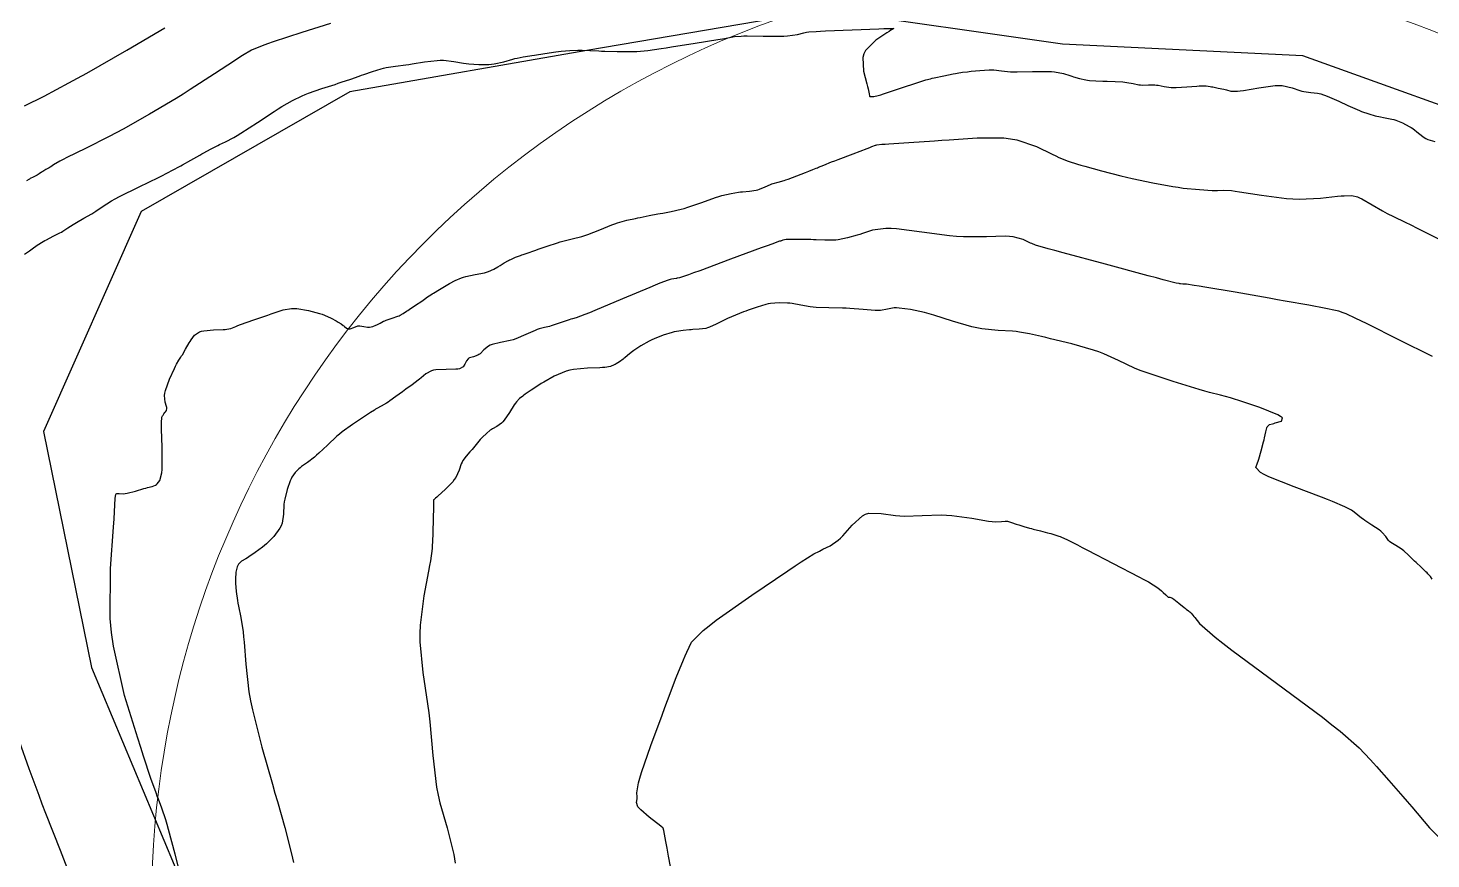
# Model space of a CAD drawing. Header units: metres. Extents: x 837477 to 838477, y 1189014 to 1191014.
# Drawn here: x 837641.2 to 837810.2, y 1190112.8 to 1190212.8 of the extents above; entities that cross this region are included whole.
import ezdxf

# ---------------------------------------------------------------- set-up
doc = ezdxf.new("R2010")
doc.units = ezdxf.units.M
doc.header["$LTSCALE"] = 0.3
doc.layers.add('COTAS 10', color=1, linetype='Continuous')
doc.layers.add('LINEA_DE_CEROS', color=61, linetype='Continuous')
doc.layers.add('Linea_Tendencia', color=51, linetype='Continuous', lineweight=20)

msp = doc.modelspace()

# ---------------------------------------------------------------- linework, layer by layer
at = {"layer": 'COTAS 10'}
for points, elevation in [([(837640.726, 1190185.584), (837641.309, 1190186.001), (837641.475, 1190186.118), (837641.644, 1190186.236), (837642.27, 1190186.668), (837642.954, 1190187.1), (837643.158, 1190187.218), (837643.369, 1190187.334), (837644.185, 1190187.748), (837644.978, 1190188.149), (837645.175, 1190188.258), (837645.362, 1190188.365), (837645.954, 1190188.745), (837646.572, 1190189.151), (837646.775, 1190189.275), (837646.992, 1190189.404), (837647.893, 1190189.914), (837648.831, 1190190.457), (837649.072, 1190190.607), (837649.304, 1190190.757), (837650.072, 1190191.299), (837651.192, 1190191.998), (837651.646, 1190192.246), (837652.162, 1190192.519), (837654.543, 1190193.704), (837656.88, 1190194.837), (837657.368, 1190195.077), (837657.787, 1190195.285), (837658.725, 1190195.769), (837659.339, 1190196.114), (837659.553, 1190196.234), (837659.786, 1190196.365), (837660.789, 1190196.928), (837661.836, 1190197.512), (837662.097, 1190197.657), (837662.345, 1190197.793), (837663.136, 1190198.225), (837663.845, 1190198.591), (837664.041, 1190198.687), (837664.238, 1190198.781), (837664.948, 1190199.098), (837665.969, 1190199.64), (837666.361, 1190199.875), (837666.801, 1190200.147), (837668.788, 1190201.436), (837670.835, 1190202.776), (837671.314, 1190203.08), (837671.754, 1190203.356), (837673.027, 1190204.108), (837674.191, 1190204.669), (837674.562, 1190204.823), (837674.956, 1190204.977), (837676.555, 1190205.53), (837678.15, 1190206.041), (837678.541, 1190206.169), (837678.91, 1190206.291), (837680.058, 1190206.68), (837681.066, 1190207.034), (837681.347, 1190207.132), (837681.629, 1190207.232), (837682.653, 1190207.594), (837683.706, 1190207.912), (837684.007, 1190207.984), (837684.311, 1190208.049), (837685.443, 1190208.224), (837686.684, 1190208.382), (837687.057, 1190208.436), (837687.443, 1190208.495), (837688.946, 1190208.742), (837690.45, 1190208.919), (837690.836, 1190208.933), (837691.21, 1190208.932), (837692.452, 1190208.8), (837693.62, 1190208.599), (837693.946, 1190208.554), (837694.274, 1190208.514), (837695.469, 1190208.41), (837696.668, 1190208.42), (837696.998, 1190208.452), (837697.327, 1190208.498), (837698.51, 1190208.769), (837699.581, 1190209.074), (837699.841, 1190209.141), (837700.084, 1190209.2), (837700.829, 1190209.35), (837701.617, 1190209.475), (837701.889, 1190209.518), (837702.182, 1190209.564), (837703.434, 1190209.764), (837704.749, 1190209.956), (837705.083, 1190209.998), (837705.403, 1190210.035), (837706.449, 1190210.128), (837707.403, 1190210.164), (837707.665, 1190210.165), (837707.926, 1190210.162), (837708.861, 1190210.119), (837709.932, 1190210.057), (837710.28, 1190210.041), (837710.649, 1190210.027), (837712.164, 1190209.982), (837713.738, 1190209.98), (837714.144, 1190209.993), (837714.536, 1190210.012), (837715.847, 1190210.128), (837717.471, 1190210.355), (837718.061, 1190210.443), (837718.712, 1190210.542), (837721.573, 1190210.992), (837724.279, 1190211.432), (837724.833, 1190211.525), (837725.301, 1190211.605), (837726.287, 1190211.789), (837727.083, 1190211.859), (837727.431, 1190211.868), (837727.836, 1190211.871), (837729.76, 1190211.845), (837731.785, 1190211.842), (837732.252, 1190211.86), (837732.679, 1190211.887), (837733.886, 1190212.054), (837734.671, 1190212.237), (837734.833, 1190212.274), (837734.97, 1190212.305), (837735.263, 1190212.369), (837736.148, 1190212.422), (837736.658, 1190212.446), (837737.283, 1190212.474), (837740.499, 1190212.611), (837743.681, 1190212.737), (837744.284, 1190212.758), (837744.767, 1190212.774), (837745.512, 1190212.783), (837745.151, 1190212.545), (837744.938, 1190212.405), (837744.676, 1190212.232), (837743.322, 1190211.341), (837742.077, 1190210.099), (837741.884, 1190209.706), (837741.757, 1190209.292), (837741.846, 1190207.615), (837742.266, 1190206.095), (837742.347, 1190205.779), (837742.412, 1190205.508), (837742.521, 1190204.909), (837742.562, 1190204.671), (837742.584, 1190204.628), (837742.611, 1190204.595), (837742.748, 1190204.559), (837742.904, 1190204.578), (837742.944, 1190204.581), (837742.982, 1190204.581), (837743.104, 1190204.573), (837743.627, 1190204.701), (837743.916, 1190204.789), (837744.269, 1190204.898), (837746.069, 1190205.481), (837748.631, 1190206.327), (837749.359, 1190206.567), (837749.912, 1190206.719), (837750.131, 1190206.771), (837750.379, 1190206.829), (837751.511, 1190207.075), (837752.661, 1190207.307), (837752.92, 1190207.355), (837753.152, 1190207.397), (837753.776, 1190207.491), (837754.373, 1190207.557), (837754.589, 1190207.581), (837754.827, 1190207.608), (837755.87, 1190207.726), (837756.988, 1190207.8), (837757.274, 1190207.799), (837757.55, 1190207.789), (837758.461, 1190207.677), (837759.552, 1190207.557), (837759.942, 1190207.542), (837760.369, 1190207.536), (837762.23, 1190207.581), (837764.081, 1190207.606), (837764.503, 1190207.587), (837764.885, 1190207.556), (837765.938, 1190207.352), (837766.722, 1190207.089), (837766.936, 1190207.021), (837767.147, 1190206.956), (837767.896, 1190206.736), (837768.646, 1190206.568), (837768.858, 1190206.534), (837769.072, 1190206.506), (837769.862, 1190206.451), (837770.705, 1190206.431), (837770.952, 1190206.425), (837771.206, 1190206.418), (837772.171, 1190206.391), (837773.113, 1190206.333), (837773.352, 1190206.307), (837773.581, 1190206.276), (837774.33, 1190206.126), (837775.032, 1190205.991), (837775.232, 1190205.97), (837775.435, 1190205.956), (837776.186, 1190205.963), (837776.944, 1190205.967), (837777.151, 1190205.951), (837777.356, 1190205.928), (837778.085, 1190205.783), (837778.942, 1190205.656), (837779.227, 1190205.645), (837779.533, 1190205.644), (837780.814, 1190205.724), (837782.034, 1190205.831), (837782.302, 1190205.848), (837782.54, 1190205.858), (837783.148, 1190205.845), (837783.62, 1190205.775), (837783.772, 1190205.749), (837783.934, 1190205.721), (837784.593, 1190205.595), (837785.263, 1190205.452), (837785.431, 1190205.413), (837785.591, 1190205.374), (837786.105, 1190205.236), (837786.908, 1190205.211), (837787.25, 1190205.243), (837787.645, 1190205.294), (837789.502, 1190205.618), (837791.453, 1190205.887), (837791.906, 1190205.902), (837792.321, 1190205.892), (837793.505, 1190205.64), (837794.419, 1190205.296), (837794.663, 1190205.228), (837794.904, 1190205.171), (837795.742, 1190205.063), (837796.544, 1190204.974), (837796.762, 1190204.931), (837796.978, 1190204.878), (837797.742, 1190204.618), (837798.579, 1190204.256), (837798.841, 1190204.14), (837799.116, 1190204.016), (837800.22, 1190203.509), (837801.329, 1190203.014), (837801.607, 1190202.898), (837801.874, 1190202.79), (837802.733, 1190202.478), (837803.514, 1190202.254), (837803.731, 1190202.202), (837803.949, 1190202.155), (837804.735, 1190202.021), (837805.535, 1190201.863), (837805.761, 1190201.8), (837805.988, 1190201.729), (837806.822, 1190201.406), (837807.629, 1190200.983), (837807.838, 1190200.849), (837808.042, 1190200.709), (837808.728, 1190200.143), (837809.427, 1190199.621), (837809.639, 1190199.509), (837809.858, 1190199.411), (837810.716, 1190199.172)], 1710), ([(837640.727, 1190203.439), (837643.075, 1190204.634), (837646.074, 1190206.204), (837647.113, 1190206.775), (837648.242, 1190207.404), (837653.075, 1190210.165), (837657.651, 1190212.836)], 1690), ([(837677.589, 1190213.364), (837674.169, 1190212.28), (837670.711, 1190211.157), (837669.996, 1190210.912), (837669.387, 1190210.697), (837668.066, 1190210.16), (837667, 1190209.509), (837666.552, 1190209.222), (837666.038, 1190208.888), (837663.629, 1190207.298), (837660.698, 1190205.402), (837659.855, 1190204.875), (837658.998, 1190204.348), (837655.79, 1190202.441), (837652.604, 1190200.646), (837651.761, 1190200.19), (837650.934, 1190199.753), (837648.093, 1190198.321), (837645.838, 1190197.219), (837645.382, 1190196.989), (837644.999, 1190196.792), (837644.223, 1190196.352), (837643.901, 1190196.125), (837643.804, 1190196.062), (837643.703, 1190195.999), (837643.31, 1190195.771), (837642.932, 1190195.557), (837642.841, 1190195.503), (837642.755, 1190195.451), (837642.496, 1190195.281), (837642.248, 1190195.122), (837642.17, 1190195.077), (837642.087, 1190195.031), (837641.755, 1190194.863), (837641.412, 1190194.69), (837641.324, 1190194.641), (837641.238, 1190194.591), (837640.952, 1190194.41)], 1700), ([(837659.735, 1190110.048), (837658.87, 1190113.347), (837658.088, 1190116.287), (837657.909, 1190116.924), (837657.745, 1190117.484), (837657.286, 1190118.87), (837656.868, 1190119.957), (837656.73, 1190120.33), (837656.582, 1190120.734), (837655.966, 1190122.45), (837655.067, 1190125.151), (837654.74, 1190126.175), (837654.379, 1190127.32), (837652.795, 1190132.45), (837651.435, 1190138.392), (837651.215, 1190140.047), (837651.064, 1190141.706), (837651.085, 1190147.737), (837651.456, 1190152.724), (837651.527, 1190153.726), (837651.582, 1190154.563), (837651.665, 1190156.22), (837651.731, 1190156.663), (837651.776, 1190156.736), (837651.833, 1190156.786), (837652.135, 1190156.787), (837652.666, 1190156.743), (837652.867, 1190156.765), (837653.091, 1190156.802), (837654.094, 1190157.06), (837655.107, 1190157.36), (837655.337, 1190157.423), (837655.545, 1190157.478), (837656.115, 1190157.607), (837656.517, 1190157.766), (837656.62, 1190157.839), (837656.719, 1190157.926), (837657.045, 1190158.347), (837657.268, 1190159.269), (837657.302, 1190159.672), (837657.324, 1190160.139), (837657.304, 1190162.356), (837657.242, 1190164.51), (837657.237, 1190164.936), (837657.237, 1190165.288), (837657.284, 1190165.946), (837657.373, 1190166.12), (837657.4, 1190166.167), (837657.428, 1190166.213), (837657.537, 1190166.377), (837657.654, 1190166.536), (837657.687, 1190166.58), (837657.72, 1190166.623), (837657.84, 1190166.776), (837657.889, 1190167.018), (837657.876, 1190167.117), (837657.852, 1190167.23), (837657.673, 1190167.751), (837657.601, 1190168.55), (837657.645, 1190168.837), (837657.718, 1190169.152), (837658.21, 1190170.531), (837658.791, 1190171.837), (837658.919, 1190172.107), (837659.034, 1190172.338), (837659.328, 1190172.842), (837659.574, 1190173.195), (837659.658, 1190173.33), (837659.749, 1190173.481), (837660.134, 1190174.164), (837660.563, 1190174.898), (837660.681, 1190175.082), (837660.799, 1190175.257), (837661.225, 1190175.82), (837661.833, 1190176.231), (837662.067, 1190176.31), (837662.329, 1190176.374), (837663.51, 1190176.481), (837664.659, 1190176.513), (837664.901, 1190176.53), (837665.111, 1190176.551), (837665.591, 1190176.654), (837666.175, 1190176.886), (837666.449, 1190176.988), (837666.773, 1190177.105), (837668.346, 1190177.664), (837670.042, 1190178.255), (837670.442, 1190178.393), (837670.812, 1190178.52), (837671.895, 1190178.884), (837672.902, 1190179.049), (837673.222, 1190179.05), (837673.561, 1190179.032), (837674.938, 1190178.806), (837676.271, 1190178.451), (837676.582, 1190178.352), (837676.869, 1190178.252), (837677.694, 1190177.886), (837678.279, 1190177.554), (837678.414, 1190177.476), (837678.538, 1190177.403), (837678.886, 1190177.187), (837679.15, 1190177.004), (837679.22, 1190176.951), (837679.289, 1190176.898), (837679.526, 1190176.698), (837679.801, 1190176.585), (837679.894, 1190176.585), (837679.994, 1190176.6), (837680.415, 1190176.769), (837680.884, 1190176.946), (837681.015, 1190176.965), (837681.147, 1190176.972), (837681.623, 1190176.891), (837682.082, 1190176.787), (837682.202, 1190176.78), (837682.318, 1190176.782), (837682.714, 1190176.868), (837683.078, 1190177.023), (837683.174, 1190177.069), (837683.268, 1190177.116), (837683.592, 1190177.299), (837684, 1190177.502), (837684.148, 1190177.562), (837684.31, 1190177.625), (837685.019, 1190177.864), (837685.718, 1190178.106), (837685.874, 1190178.17), (837686.014, 1190178.232), (837686.381, 1190178.446), (837686.763, 1190178.722), (837686.911, 1190178.824), (837687.078, 1190178.937), (837687.834, 1190179.437), (837688.594, 1190179.938), (837688.764, 1190180.052), (837688.915, 1190180.155), (837689.311, 1190180.438), (837689.702, 1190180.707), (837689.85, 1190180.801), (837690.015, 1190180.904), (837690.754, 1190181.345), (837691.559, 1190181.811), (837691.765, 1190181.93), (837691.965, 1190182.045), (837692.628, 1190182.42), (837693.374, 1190182.739), (837693.627, 1190182.817), (837693.898, 1190182.892), (837695.045, 1190183.127), (837696.167, 1190183.353), (837696.423, 1190183.422), (837696.656, 1190183.493), (837697.301, 1190183.775), (837697.79, 1190184.074), (837698.058, 1190184.238), (837698.539, 1190184.534), (837699.042, 1190184.817), (837699.19, 1190184.892), (837699.341, 1190184.965), (837699.92, 1190185.215), (837700.517, 1190185.445), (837700.68, 1190185.505), (837700.843, 1190185.563), (837701.422, 1190185.761), (837702.127, 1190185.999), (837702.368, 1190186.082), (837702.629, 1190186.173), (837703.738, 1190186.563), (837704.948, 1190186.962), (837705.273, 1190187.057), (837705.593, 1190187.147), (837706.713, 1190187.417), (837707.891, 1190187.728), (837708.248, 1190187.843), (837708.618, 1190187.971), (837710.068, 1190188.539), (837711.504, 1190189.109), (837711.865, 1190189.237), (837712.211, 1190189.354), (837713.33, 1190189.67), (837714.359, 1190189.899), (837714.647, 1190189.961), (837714.937, 1190190.022), (837715.999, 1190190.234), (837717.063, 1190190.433), (837717.354, 1190190.486), (837717.643, 1190190.538), (837718.678, 1190190.718), (837719.864, 1190190.992), (837720.249, 1190191.104), (837720.66, 1190191.231), (837722.346, 1190191.819), (837724.013, 1190192.404), (837724.41, 1190192.53), (837724.78, 1190192.64), (837725.883, 1190192.907), (837726.785, 1190193.048), (837727.028, 1190193.08), (837727.268, 1190193.107), (837728.109, 1190193.179), (837728.898, 1190193.287), (837729.105, 1190193.338), (837729.306, 1190193.398), (837729.991, 1190193.689), (837730.628, 1190193.992), (837730.8, 1190194.058), (837730.97, 1190194.118), (837731.565, 1190194.27), (837732.265, 1190194.448), (837732.501, 1190194.524), (837732.754, 1190194.611), (837733.821, 1190195.021), (837734.837, 1190195.435), (837735.059, 1190195.524), (837735.255, 1190195.603), (837735.751, 1190195.795), (837736.148, 1190195.947), (837736.283, 1190196), (837736.429, 1190196.058), (837737.046, 1190196.308), (837738.008, 1190196.69), (837738.371, 1190196.831), (837738.777, 1190196.989), (837740.593, 1190197.685), (837742.276, 1190198.326), (837742.598, 1190198.449), (837742.857, 1190198.548), (837743.273, 1190198.706), (837743.285, 1190198.71), (837743.29, 1190198.711), (837743.295, 1190198.713), (837743.321, 1190198.721), (837743.441, 1190198.761), (837744.074, 1190198.817), (837744.45, 1190198.845), (837744.914, 1190198.878), (837747.314, 1190199.042), (837750.383, 1190199.249), (837751.268, 1190199.309), (837752.169, 1190199.37), (837755.552, 1190199.6), (837758.768, 1190199.583), (837759.565, 1190199.487), (837760.32, 1190199.353), (837762.707, 1190198.541), (837764.578, 1190197.624), (837765.008, 1190197.423), (837765.4, 1190197.246), (837766.499, 1190196.796), (837767.633, 1190196.435), (837768.047, 1190196.312), (837768.505, 1190196.18), (837770.52, 1190195.623), (837772.87, 1190195.023), (837773.539, 1190194.865), (837774.216, 1190194.709), (837776.728, 1190194.173), (837779.146, 1190193.733), (837779.764, 1190193.639), (837780.361, 1190193.557), (837782.33, 1190193.357), (837783.884, 1190193.272), (837784.218, 1190193.262), (837784.51, 1190193.257), (837785.219, 1190193.289), (837786.187, 1190193.239), (837786.643, 1190193.182), (837787.181, 1190193.107), (837789.8, 1190192.684), (837792.808, 1190192.301), (837793.59, 1190192.251), (837794.35, 1190192.227), (837796.912, 1190192.342), (837798.962, 1190192.56), (837799.4, 1190192.601), (837799.781, 1190192.632), (837800.687, 1190192.674), (837801.391, 1190192.492), (837801.645, 1190192.383), (837801.924, 1190192.249), (837803.144, 1190191.55), (837804.385, 1190190.803), (837804.677, 1190190.638), (837804.947, 1190190.491), (837805.737, 1190190.112), (837807.147, 1190189.448), (837807.807, 1190189.122), (837808.585, 1190188.733), (837812.371, 1190186.816)], 1720), ([(837810.444, 1190173.275), (837806.385, 1190175.285), (837802.556, 1190177.182), (837801.798, 1190177.554), (837801.172, 1190177.859), (837800.002, 1190178.403), (837799.676, 1190178.517), (837799.118, 1190178.712), (837798.336, 1190178.904), (837797.978, 1190178.979), (837797.557, 1190179.062), (837795.523, 1190179.44), (837792.678, 1190179.946), (837791.745, 1190180.109), (837790.75, 1190180.283), (837786.636, 1190180.996), (837782.986, 1190181.622), (837782.283, 1190181.74), (837781.715, 1190181.835), (837780.777, 1190181.979), (837780.672, 1190181.975), (837780.628, 1190181.975), (837780.578, 1190181.977), (837780.347, 1190181.989), (837780.054, 1190182.019), (837779.965, 1190182.031), (837779.873, 1190182.045), (837779.513, 1190182.111), (837777.978, 1190182.504), (837777.146, 1190182.724), (837776.137, 1190182.993), (837771.02, 1190184.368), (837765.913, 1190185.75), (837764.909, 1190186.025), (837764.083, 1190186.251), (837762.584, 1190186.678), (837762.147, 1190186.857), (837761.991, 1190186.927), (837761.82, 1190187.007), (837761.076, 1190187.372), (837759.888, 1190187.678), (837759.437, 1190187.721), (837758.932, 1190187.746), (837756.67, 1190187.686), (837753.889, 1190187.662), (837753.058, 1190187.709), (837752.2, 1190187.78), (837748.882, 1190188.233), (837745.842, 1190188.638), (837745.161, 1190188.678), (837744.549, 1190188.687), (837742.915, 1190188.461), (837741.737, 1190188.06), (837741.412, 1190187.959), (837741.087, 1190187.861), (837739.918, 1190187.544), (837738.793, 1190187.324), (837738.495, 1190187.287), (837738.204, 1190187.261), (837737.204, 1190187.257), (837736.152, 1190187.313), (837735.828, 1190187.326), (837735.49, 1190187.337), (837734.151, 1190187.367), (837732.968, 1190187.367), (837732.729, 1190187.36), (837732.527, 1190187.349), (837732.117, 1190187.283), (837731.978, 1190187.213), (837731.948, 1190187.199), (837731.921, 1190187.188), (837731.853, 1190187.169), (837731.807, 1190187.165), (837731.794, 1190187.163), (837731.731, 1190187.154), (837730.796, 1190186.813), (837730.224, 1190186.602), (837729.516, 1190186.339), (837725.831, 1190184.968), (837722.105, 1190183.59), (837721.372, 1190183.323), (837720.768, 1190183.106), (837719.662, 1190182.737), (837719.398, 1190182.692), (837719.324, 1190182.678), (837719.25, 1190182.665), (837718.978, 1190182.614), (837718.707, 1190182.56), (837718.559, 1190182.528), (837718.297, 1190182.47), (837717.295, 1190182.086), (837716.755, 1190181.865), (837716.101, 1190181.595), (837712.794, 1190180.205), (837709.476, 1190178.814), (837708.816, 1190178.543), (837708.268, 1190178.322), (837707.225, 1190177.934), (837706.759, 1190177.804), (837706.574, 1190177.746), (837706.366, 1190177.678), (837705.416, 1190177.349), (837704.43, 1190177.021), (837704.201, 1190176.952), (837703.989, 1190176.894), (837703.381, 1190176.763), (837702.746, 1190176.59), (837702.517, 1190176.505), (837702.265, 1190176.404), (837701.167, 1190175.902), (837699.938, 1190175.386), (837699.604, 1190175.275), (837699.273, 1190175.178), (837698.101, 1190174.944), (837697.091, 1190174.721), (837696.861, 1190174.631), (837696.653, 1190174.529), (837696.084, 1190174.058), (837695.633, 1190173.596), (837695.5, 1190173.5), (837695.362, 1190173.416), (837694.835, 1190173.228), (837694.37, 1190173.096), (837694.273, 1190173.049), (837694.189, 1190172.996), (837693.998, 1190172.764), (837693.874, 1190172.491), (837693.832, 1190172.412), (837693.787, 1190172.332), (837693.594, 1190172.03), (837693.147, 1190171.792), (837692.941, 1190171.752), (837692.7, 1190171.723), (837691.529, 1190171.713), (837690.3, 1190171.669), (837690.021, 1190171.619), (837689.769, 1190171.552), (837689.08, 1190171.175), (837688.519, 1190170.681), (837688.347, 1190170.54), (837688.168, 1190170.397), (837687.463, 1190169.869), (837686.703, 1190169.322), (837686.489, 1190169.168), (837686.275, 1190169.012), (837685.489, 1190168.44), (837684.736, 1190167.913), (837684.542, 1190167.785), (837684.354, 1190167.666), (837683.73, 1190167.3), (837683.174, 1190166.991), (837683.029, 1190166.906), (837682.89, 1190166.822), (837682.42, 1190166.522), (837681.819, 1190166.12), (837681.597, 1190165.971), (837681.349, 1190165.807), (837680.253, 1190165.079), (837679.027, 1190164.193), (837678.699, 1190163.929), (837678.374, 1190163.656), (837677.241, 1190162.605), (837676.198, 1190161.611), (837675.931, 1190161.376), (837675.674, 1190161.158), (837674.822, 1190160.512), (837674.113, 1190160.002), (837673.945, 1190159.868), (837673.79, 1190159.738), (837673.332, 1190159.298), (837672.957, 1190158.732), (837672.853, 1190158.524), (837672.749, 1190158.292), (837672.376, 1190157.268), (837672.081, 1190156.1), (837672.026, 1190155.778), (837671.984, 1190155.456), (837671.929, 1190154.299), (837671.766, 1190153.182), (837671.657, 1190152.886), (837671.518, 1190152.596), (837670.785, 1190151.597), (837669.881, 1190150.713), (837669.637, 1190150.496), (837669.394, 1190150.291), (837668.537, 1190149.65), (837667.771, 1190149.147), (837667.586, 1190149.029), (837667.413, 1190148.92), (837666.884, 1190148.602), (837666.505, 1190148.243), (837666.425, 1190148.107), (837666.357, 1190147.956), (837666.203, 1190147.278), (837666.158, 1190146.452), (837666.159, 1190146.206), (837666.166, 1190145.953), (837666.237, 1190144.981), (837666.386, 1190143.878), (837666.442, 1190143.544), (837666.504, 1190143.197), (837666.78, 1190141.839), (837667.064, 1190140.1), (837667.132, 1190139.513), (837667.194, 1190138.88), (837667.38, 1190136.211), (837667.775, 1190132.873), (837667.969, 1190131.817), (837668.2, 1190130.704), (837669.342, 1190126.211), (837670.605, 1190121.769), (837670.913, 1190120.689), (837671.203, 1190119.673), (837672.098, 1190116.545), (837672.908, 1190113.365), (837673.144, 1190112.317)], 1730), ([(837810.394, 1190146.47), (837810.169, 1190146.785), (837809.877, 1190147.109), (837809.765, 1190147.223), (837809.64, 1190147.347), (837809.074, 1190147.881), (837808.44, 1190148.472), (837808.272, 1190148.632), (837808.107, 1190148.791), (837807.538, 1190149.351), (837806.966, 1190149.864), (837806.799, 1190149.992), (837806.629, 1190150.114), (837805.985, 1190150.507), (837805.394, 1190150.887), (837805.258, 1190151.001), (837805.133, 1190151.12), (837804.78, 1190151.581), (837804.36, 1190152.092), (837804.192, 1190152.241), (837804.002, 1190152.394), (837803.131, 1190152.975), (837802.253, 1190153.526), (837802.058, 1190153.66), (837801.884, 1190153.786), (837801.43, 1190154.176), (837800.997, 1190154.535), (837800.836, 1190154.642), (837800.657, 1190154.753), (837799.863, 1190155.181), (837798.375, 1190155.821), (837797.758, 1190156.065), (837797.053, 1190156.339), (837793.768, 1190157.571), (837790.705, 1190158.794), (837790.139, 1190159.062), (837789.696, 1190159.299), (837789.115, 1190159.904), (837789.351, 1190160.459), (837789.423, 1190160.666), (837789.497, 1190160.896), (837789.787, 1190161.92), (837790.057, 1190162.982), (837790.118, 1190163.237), (837790.173, 1190163.475), (837790.325, 1190164.192), (837790.465, 1190164.695), (837790.512, 1190164.797), (837790.564, 1190164.884), (837790.782, 1190165.064), (837791.149, 1190165.175), (837791.295, 1190165.218), (837791.459, 1190165.267), (837792.212, 1190165.489), (837792.345, 1190165.896), (837792.119, 1190166.061), (837791.779, 1190166.249), (837789.602, 1190167.12), (837787.101, 1190167.967), (837786.558, 1190168.141), (837786.078, 1190168.288), (837784.884, 1190168.6), (837783.539, 1190168.935), (837782.965, 1190169.098), (837782.303, 1190169.29), (837779.184, 1190170.236), (837775.924, 1190171.32), (837775.174, 1190171.6), (837774.489, 1190171.87), (837772.567, 1190172.772), (837770.797, 1190173.592), (837770.207, 1190173.811), (837769.576, 1190174.026), (837766.937, 1190174.776), (837764.383, 1190175.408), (837763.804, 1190175.549), (837763.282, 1190175.676), (837761.86, 1190176.012), (837760.639, 1190176.216), (837760.243, 1190176.26), (837759.821, 1190176.299), (837758.09, 1190176.393), (837756.09, 1190176.603), (837755.499, 1190176.714), (837754.891, 1190176.849), (837752.562, 1190177.528), (837750.304, 1190178.247), (837749.741, 1190178.407), (837749.205, 1190178.551), (837747.494, 1190178.928), (837746.135, 1190179.097), (837745.821, 1190179.109), (837745.533, 1190179.107), (837744.72, 1190178.973), (837743.888, 1190178.822), (837743.589, 1190178.809), (837743.26, 1190178.808), (837741.824, 1190178.908), (837740.195, 1190179.052), (837739.744, 1190179.079), (837739.294, 1190179.1), (837737.667, 1190179.131), (837736.159, 1190179.176), (837735.782, 1190179.206), (837735.424, 1190179.244), (837734.279, 1190179.446), (837733.254, 1190179.644), (837732.971, 1190179.679), (837732.69, 1190179.707), (837731.676, 1190179.736), (837730.653, 1190179.643), (837730.365, 1190179.593), (837730.076, 1190179.532), (837729.012, 1190179.227), (837727.958, 1190178.85), (837727.674, 1190178.744), (837727.394, 1190178.638), (837726.41, 1190178.249), (837725.471, 1190177.844), (837725.219, 1190177.727), (837724.97, 1190177.608), (837724.101, 1190177.162), (837723.27, 1190176.787), (837723.046, 1190176.713), (837722.825, 1190176.652), (837722.044, 1190176.539), (837721.285, 1190176.503), (837721.076, 1190176.491), (837720.867, 1190176.477), (837720.12, 1190176.417), (837719.299, 1190176.286), (837719.045, 1190176.227), (837718.778, 1190176.158), (837717.717, 1190175.828), (837716.61, 1190175.392), (837716.315, 1190175.256), (837716.026, 1190175.114), (837715.021, 1190174.545), (837714.18, 1190173.996), (837713.993, 1190173.866), (837713.827, 1190173.746), (837713.395, 1190173.392), (837713.068, 1190173.099), (837712.967, 1190173.018), (837712.863, 1190172.936), (837712.452, 1190172.638), (837712.019, 1190172.368), (837711.901, 1190172.304), (837711.784, 1190172.245), (837711.366, 1190172.07), (837710.687, 1190171.949), (837710.405, 1190171.924), (837710.082, 1190171.903), (837708.575, 1190171.858), (837706.882, 1190171.695), (837706.441, 1190171.601), (837706.013, 1190171.485), (837704.57, 1190170.886), (837703.315, 1190170.18), (837703.005, 1190169.996), (837702.712, 1190169.818), (837701.792, 1190169.217), (837701.08, 1190168.715), (837700.92, 1190168.6), (837700.774, 1190168.495), (837700.38, 1190168.2), (837700.017, 1190167.802), (837699.892, 1190167.633), (837699.755, 1190167.437), (837699.172, 1190166.515), (837698.542, 1190165.594), (837698.376, 1190165.399), (837698.214, 1190165.229), (837697.658, 1190164.834), (837697.141, 1190164.571), (837697.003, 1190164.484), (837696.866, 1190164.392), (837696.393, 1190164.012), (837695.926, 1190163.555), (837695.794, 1190163.414), (837695.66, 1190163.266), (837695.167, 1190162.682), (837694.677, 1190162.087), (837694.546, 1190161.932), (837694.416, 1190161.782), (837693.963, 1190161.277), (837693.562, 1190160.726), (837693.464, 1190160.546), (837693.373, 1190160.355), (837693.094, 1190159.566), (837692.692, 1190158.685), (837692.523, 1190158.435), (837692.33, 1190158.182), (837691.425, 1190157.246), (837690.566, 1190156.477), (837690.401, 1190156.329), (837690.268, 1190156.209), (837690.05, 1190156.01), (837690.041, 1190155.996), (837690.039, 1190155.992), (837690.037, 1190155.989), (837690.033, 1190155.979), (837690.024, 1190155.624), (837690.019, 1190155.404), (837690.012, 1190155.131), (837689.98, 1190153.704), (837689.935, 1190152.081), (837689.92, 1190151.684), (837689.905, 1190151.311), (837689.843, 1190150.153), (837689.65, 1190148.663), (837689.552, 1190148.08), (837689.435, 1190147.423), (837688.853, 1190144.434), (837688.407, 1190140.91), (837688.375, 1190139.916), (837688.383, 1190138.914), (837688.746, 1190135.23), (837689.307, 1190131.423), (837689.44, 1190130.344), (837689.565, 1190129.255), (837689.935, 1190125.23), (837690.389, 1190121.401), (837690.566, 1190120.435), (837690.766, 1190119.509), (837691.673, 1190116.508), (837692.484, 1190113.311), (837692.623, 1190112.263)], 1740), ([(837719.307, 1190108.115), (837718.36, 1190113.109), (837718.176, 1190114.076), (837718.025, 1190114.861), (837717.763, 1190116.196), (837717.73, 1190116.326), (837717.725, 1190116.353), (837717.721, 1190116.376), (837717.717, 1190116.422), (837717.717, 1190116.442), (837717.711, 1190116.454), (837717.69, 1190116.475), (837717.416, 1190116.688), (837716.011, 1190117.78), (837714.995, 1190118.663), (837714.809, 1190118.866), (837714.665, 1190119.05), (837714.492, 1190119.567), (837714.555, 1190119.988), (837714.56, 1190120.113), (837714.56, 1190120.241), (837714.517, 1190120.732), (837714.731, 1190121.918), (837714.895, 1190122.484), (837715.103, 1190123.153), (837716.229, 1190126.426), (837717.559, 1190130.078), (837717.896, 1190130.987), (837718.219, 1190131.85), (837719.272, 1190134.595), (837720.14, 1190136.742), (837720.347, 1190137.228), (837720.539, 1190137.668), (837721.113, 1190138.864), (837722.521, 1190140.274), (837723.239, 1190140.849), (837724.099, 1190141.504), (837728.391, 1190144.533), (837732.711, 1190147.453), (837733.589, 1190148.039), (837734.329, 1190148.528), (837735.852, 1190149.489), (837736.535, 1190149.842), (837736.744, 1190149.948), (837736.963, 1190150.057), (837737.827, 1190150.48), (837738.797, 1190151.132), (837739.081, 1190151.385), (837739.373, 1190151.67), (837740.486, 1190152.963), (837741.729, 1190154.093), (837742.102, 1190154.275), (837742.489, 1190154.4), (837743.99, 1190154.38), (837745.706, 1190154.103), (837746.229, 1190154.067), (837746.771, 1190154.048), (837748.898, 1190154.124), (837751.192, 1190154.189), (837751.838, 1190154.162), (837752.49, 1190154.117), (837754.887, 1190153.791), (837756.919, 1190153.454), (837757.341, 1190153.401), (837757.702, 1190153.366), (837758.496, 1190153.385), (837758.921, 1190153.452), (837759.049, 1190153.447), (837759.181, 1190153.431), (837759.696, 1190153.288), (837760.255, 1190153.083), (837760.415, 1190153.029), (837760.578, 1190152.976), (837761.186, 1190152.79), (837761.872, 1190152.599), (837762.084, 1190152.542), (837762.307, 1190152.483), (837763.19, 1190152.254), (837764.032, 1190152.038), (837764.228, 1190151.988), (837764.408, 1190151.941), (837764.923, 1190151.806), (837765.39, 1190151.65), (837765.54, 1190151.59), (837765.698, 1190151.523), (837766.342, 1190151.221), (837767.629, 1190150.569), (837768.192, 1190150.282), (837768.846, 1190149.948), (837771.954, 1190148.356), (837775.023, 1190146.753), (837775.652, 1190146.412), (837776.184, 1190146.116), (837777.309, 1190145.42), (837777.761, 1190145.041), (837777.87, 1190144.945), (837777.971, 1190144.852), (837778.277, 1190144.551), (837778.509, 1190144.339), (837778.563, 1190144.303), (837778.613, 1190144.277), (837778.758, 1190144.265), (837778.998, 1190144.188), (837779.109, 1190144.122), (837779.238, 1190144.036), (837779.863, 1190143.56), (837780.495, 1190143.053), (837780.628, 1190142.946), (837780.743, 1190142.854), (837781.01, 1190142.646), (837781.148, 1190142.534), (837781.183, 1190142.503), (837781.216, 1190142.472), (837781.321, 1190142.359), (837781.537, 1190142.099), (837781.641, 1190141.975), (837781.763, 1190141.827), (837782.361, 1190141.108), (837784.222, 1190139.477), (837785.141, 1190138.755), (837786.234, 1190137.917), (837791.64, 1190133.914), (837797.151, 1190129.821), (837798.311, 1190128.926), (837799.311, 1190128.134), (837801.602, 1190126.136), (837802.912, 1190124.73), (837803.294, 1190124.312), (837803.685, 1190123.881), (837805.167, 1190122.222), (837806.854, 1190120.286), (837807.373, 1190119.681), (837807.916, 1190119.046), (837810.068, 1190116.503), (837812.455, 1190114.119)], 1750), ([(837646.782, 1190109.28), (837645.062, 1190113.778), (837643.294, 1190118.253), (837642.87, 1190119.352), (837642.475, 1190120.389), (837641.284, 1190123.629), (837640.118, 1190126.892)], 1710)]:
    msp.add_lwpolyline(points, dxfattribs=dict(at, elevation=elevation))
at = {"layer": 'LINEA_DE_CEROS'}
msp.add_lwpolyline([(837822.087, 1190199.683), (837794.787, 1190209.464), (837765.815, 1190210.89), (837737.105, 1190214.98), (837708.512, 1190210.135), (837679.945, 1190205.145), (837654.786, 1190190.722), (837642.999, 1190164.226), (837648.79, 1190135.81), (837659.999, 1190109.064), (837671.564, 1190082.47), (837689.889, 1190059.991), (837707.12, 1190036.927), (837716.89, 1190009.622), (837725.715, 1189981.998), (837733.283, 1189954.003), (837736.655, 1189925.199)], dxfattribs=at)
at = {"layer": 'Linea_Tendencia', "elevation": 1705.277}
msp.add_lwpolyline([(838041.852, 1190952.651), (838036.737, 1190647.812, 0.0474482), (838038.405, 1190626.479), (838092.197, 1190318.419), (838105.747, 1190240.818, -0.6778981), (837927.014, 1190130.695), (837836.473, 1190198.006, 0.7491246), (837663.366, 1190067.336), (837745.668, 1189849.791, -0.1064509), (837752.758, 1189802.746), (837723.495, 1189335.311)], format="xyb", dxfattribs=at)

doc.saveas('drawing.dxf')
